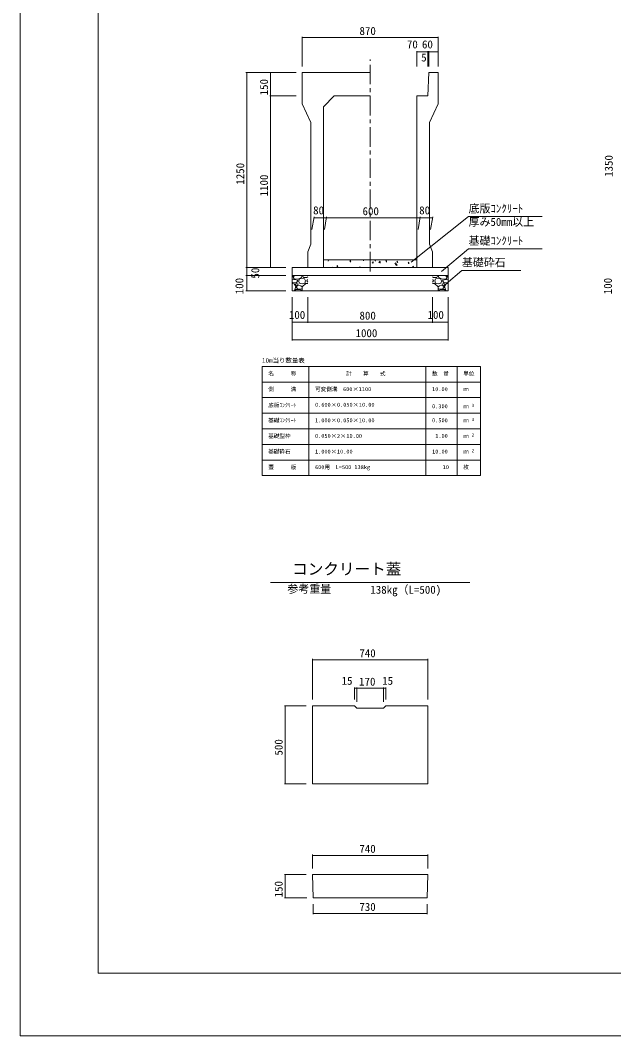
# Model space of a CAD drawing. Units: millimetres on the paper, scale 1:20. Extents: x 0 to 841, y 0 to 594.
# Drawn here: x 0 to 190.2, y 0 to 325.5 of the extents above; entities that cross this region are included whole.
import ezdxf
from ezdxf.enums import TextEntityAlignment as Align

# ---------------------------------------------------------------- set-up
doc = ezdxf.new("R2010")
doc.units = ezdxf.units.MM
doc.linetypes.add('USER1', pattern=[10, 6.25, -1.25, 1.25, -1.25])
for name, color, linetype, lineweight in [('D-STR-DIM（寸法）', 7, 'Continuous', 18), ('D-STR-HTXT（旗揚げ）', 4, 'Continuous', 18), ('D-STR-STRn（構造物）', 5, 'Continuous', 18), ('D-STR（構造物外形線）', 1, 'Continuous', 18), ('D-TTL(外枠）', 2, 'Continuous', 18), ('DEFPOINTS_2', 8, 'Continuous', 18)]:
    doc.layers.add(name, color=color, linetype=linetype, lineweight=lineweight)
doc.layers.add('D-STR-TXT（文字）', color=7, linetype='Continuous')
doc.styles.add('ＭＳ ゴシック', font='')
doc.styles.get('ＭＳ ゴシック').set_extended_font_data('MS Gothic')

msp = doc.modelspace()

# ---------------------------------------------------------------- linework, layer by layer
at = {"layer": 'D-STR-DIM（寸法）'}
for p, q in [((90.365, 310.698), (90.365, 320.187)), ((90.365, 319.937), (90.515, 319.962)), ((90.365, 319.937), (90.385, 319.937)), ((90.515, 319.912), (90.365, 319.937)), ((90.385, 319.937), (133.845, 319.937)), ((133.715, 319.962), (133.865, 319.937)), ((133.865, 319.937), (133.715, 319.912)), ((133.865, 319.937), (133.845, 319.937)), ((133.865, 310.698), (133.865, 320.187)), ((127.115, 310.661), (127.115, 315.604)), ((127.115, 315.354), (127.265, 315.379)), ((127.115, 315.354), (127.135, 315.354)), ((127.265, 315.329), (127.115, 315.354)), ((127.135, 315.354), (130.595, 315.354)), ((130.465, 315.379), (130.615, 315.354)), ((130.615, 315.354), (130.465, 315.329)), ((130.615, 315.354), (130.595, 315.354)), ((130.615, 310.661), (130.615, 315.604)), ((130.615, 310.661), (130.615, 315.604)), ((130.615, 315.354), (130.765, 315.379)), ((130.615, 315.354), (130.635, 315.354)), ((130.765, 315.329), (130.615, 315.354)), ((130.844, 315.354), (130.635, 315.354)), ((130.714, 315.379), (130.864, 315.354)), ((130.864, 315.354), (130.714, 315.329)), ((130.864, 315.354), (130.844, 315.354)), ((130.864, 310.663), (130.864, 315.604)), ((130.864, 310.663), (130.864, 315.604)), ((130.864, 315.354), (131.014, 315.379)), ((130.864, 315.354), (130.884, 315.354)), ((131.014, 315.329), (130.864, 315.354)), ((130.884, 315.354), (133.845, 315.354)), ((133.715, 315.379), (133.865, 315.354)), ((133.865, 315.354), (133.715, 315.329)), ((133.865, 315.354), (133.845, 315.354)), ((133.865, 310.698), (133.865, 315.604)), ((88.365, 308.698), (72.319, 308.698)), ((72.544, 308.548), (72.569, 308.698)), ((72.569, 308.698), (72.569, 308.678)), ((72.569, 308.698), (72.594, 308.548)), ((72.569, 308.678), (72.569, 246.218)), ((88.365, 308.698), (79.941, 308.698)), ((80.166, 308.548), (80.191, 308.698)), ((80.191, 308.698), (80.191, 308.678)), ((80.191, 308.698), (80.216, 308.548)), ((80.191, 308.678), (80.191, 301.218)), ((88.365, 301.198), (79.941, 301.198)), ((88.365, 301.198), (79.941, 301.198)), ((80.191, 301.198), (80.166, 301.348)), ((80.166, 301.048), (80.191, 301.198)), ((80.216, 301.348), (80.191, 301.198)), ((80.191, 301.198), (80.191, 301.218)), ((80.191, 301.198), (80.191, 301.178)), ((80.191, 301.198), (80.216, 301.048)), ((80.191, 301.178), (80.191, 246.218)), ((93.468, 258.451), (94.168, 262.418)), ((94.124, 262.168), (94.274, 262.193)), ((94.124, 262.168), (94.144, 262.168)), ((94.274, 262.143), (94.124, 262.168)), ((94.144, 262.168), (98.104, 262.168)), ((97.468, 258.451), (98.168, 262.418)), ((97.468, 258.451), (98.168, 262.418)), ((97.974, 262.193), (98.124, 262.168)), ((98.124, 262.168), (97.974, 262.143)), ((98.124, 262.168), (98.104, 262.168)), ((98.124, 262.168), (98.274, 262.193)), ((98.124, 262.168), (98.144, 262.168)), ((98.274, 262.143), (98.124, 262.168)), ((128.104, 262.168), (98.144, 262.168)), ((127.468, 258.451), (128.168, 262.418)), ((127.468, 258.451), (128.168, 262.418)), ((127.974, 262.193), (128.124, 262.168)), ((128.124, 262.168), (127.974, 262.143)), ((128.124, 262.168), (128.104, 262.168)), ((128.124, 262.168), (128.274, 262.193)), ((128.124, 262.168), (128.144, 262.168)), ((128.274, 262.143), (128.124, 262.168)), ((132.104, 262.168), (128.144, 262.168)), ((131.468, 258.451), (132.168, 262.418)), ((131.974, 262.193), (132.124, 262.168)), ((132.124, 262.168), (131.974, 262.143)), ((132.124, 262.168), (132.104, 262.168)), ((85.115, 246.198), (72.319, 246.198)), ((85.115, 246.198), (72.319, 246.198)), ((72.569, 246.198), (72.544, 246.348)), ((72.544, 246.048), (72.569, 246.198)), ((72.594, 246.348), (72.569, 246.198)), ((72.569, 246.198), (72.569, 246.218)), ((72.569, 246.198), (72.569, 246.178)), ((72.569, 246.198), (72.594, 246.048)), ((72.569, 246.178), (72.569, 243.718)), ((85.115, 246.198), (79.941, 246.198)), ((80.191, 246.198), (80.166, 246.348)), ((80.216, 246.348), (80.191, 246.198)), ((80.191, 246.198), (80.191, 246.218)), ((85.115, 243.698), (72.319, 243.698)), ((85.115, 243.698), (72.319, 243.698)), ((72.569, 243.698), (72.544, 243.848)), ((72.544, 243.548), (72.569, 243.698)), ((72.594, 243.848), (72.569, 243.698)), ((72.569, 243.698), (72.569, 243.718)), ((72.569, 243.698), (72.569, 243.678)), ((72.569, 243.698), (72.594, 243.548)), ((72.569, 243.678), (72.569, 238.718)), ((85.115, 238.698), (72.319, 238.698)), ((72.569, 238.698), (72.544, 238.848)), ((72.594, 238.848), (72.569, 238.698)), ((72.569, 238.698), (72.569, 238.718)), ((87.115, 236.698), (87.115, 222.825)), ((87.115, 236.698), (87.115, 228.448)), ((92.115, 236.698), (92.115, 228.448)), ((92.115, 236.698), (92.115, 228.448)), ((132.115, 236.698), (132.115, 228.448)), ((132.115, 236.698), (132.115, 228.448)), ((137.115, 236.698), (137.115, 228.448)), ((137.115, 236.698), (137.115, 222.825)), ((87.115, 228.698), (87.265, 228.723)), ((87.115, 228.698), (87.135, 228.698)), ((87.265, 228.673), (87.115, 228.698)), ((87.135, 228.698), (92.095, 228.698)), ((91.965, 228.723), (92.115, 228.698)), ((92.115, 228.698), (91.965, 228.673)), ((92.115, 228.698), (92.095, 228.698)), ((92.115, 228.698), (92.265, 228.723)), ((92.115, 228.698), (92.135, 228.698)), ((92.265, 228.673), (92.115, 228.698)), ((92.135, 228.698), (132.095, 228.698)), ((131.965, 228.723), (132.115, 228.698)), ((132.115, 228.698), (131.965, 228.673)), ((132.115, 228.698), (132.095, 228.698)), ((132.115, 228.698), (132.265, 228.723)), ((132.115, 228.698), (132.135, 228.698)), ((132.265, 228.673), (132.115, 228.698)), ((132.135, 228.698), (137.095, 228.698)), ((136.965, 228.723), (137.115, 228.698)), ((137.115, 228.698), (136.965, 228.673)), ((137.115, 228.698), (137.095, 228.698)), ((87.115, 223.075), (87.265, 223.1)), ((87.115, 223.075), (87.135, 223.075)), ((87.265, 223.05), (87.115, 223.075)), ((87.135, 223.075), (137.095, 223.075)), ((136.965, 223.1), (137.115, 223.075)), ((137.115, 223.075), (136.965, 223.05)), ((137.115, 223.075), (137.095, 223.075)), ((93.615, 107.717), (93.615, 120.738)), ((93.615, 120.488), (93.765, 120.513)), ((93.615, 120.488), (93.635, 120.488)), ((93.765, 120.463), (93.615, 120.488)), ((93.635, 120.488), (130.595, 120.488)), ((130.465, 120.513), (130.615, 120.488)), ((130.615, 120.488), (130.465, 120.463)), ((130.615, 120.488), (130.595, 120.488)), ((130.615, 107.717), (130.615, 120.738)), ((107.115, 107.717), (107.115, 111.627)), ((107.115, 111.377), (107.265, 111.402)), ((107.115, 111.377), (107.135, 111.377)), ((107.265, 111.352), (107.115, 111.377)), ((107.135, 111.377), (107.845, 111.377)), ((107.715, 111.402), (107.865, 111.377)), ((107.865, 111.377), (107.715, 111.352)), ((107.865, 111.377), (107.845, 111.377)), ((107.865, 106.967), (107.865, 111.627)), ((107.865, 106.967), (107.865, 111.627)), ((107.865, 111.377), (108.015, 111.402)), ((107.865, 111.377), (107.885, 111.377)), ((108.015, 111.352), (107.865, 111.377)), ((107.885, 111.377), (116.345, 111.377)), ((116.215, 111.402), (116.365, 111.377)), ((116.365, 111.377), (116.215, 111.352)), ((116.365, 111.377), (116.345, 111.377)), ((116.365, 106.967), (116.365, 111.627)), ((116.365, 106.967), (116.365, 111.627)), ((116.365, 111.377), (116.515, 111.402)), ((116.365, 111.377), (116.385, 111.377)), ((116.515, 111.352), (116.365, 111.377)), ((117.095, 111.377), (116.385, 111.377)), ((116.965, 111.402), (117.115, 111.377)), ((117.115, 111.377), (116.965, 111.352)), ((117.115, 111.377), (117.095, 111.377)), ((117.115, 107.717), (117.115, 111.627)), ((91.615, 105.717), (84.629, 105.717)), ((84.854, 105.567), (84.879, 105.717)), ((84.879, 105.717), (84.879, 105.697)), ((84.879, 105.717), (84.904, 105.567)), ((84.879, 105.697), (84.879, 80.737)), ((91.615, 80.717), (84.629, 80.717)), ((84.879, 80.717), (84.854, 80.867)), ((84.904, 80.867), (84.879, 80.717)), ((84.879, 80.717), (84.879, 80.737)), ((93.615, 53.634), (93.615, 58.047)), ((93.615, 57.797), (93.765, 57.822)), ((93.615, 57.797), (93.635, 57.797)), ((93.765, 57.772), (93.615, 57.797)), ((93.635, 57.797), (130.595, 57.797)), ((130.465, 57.822), (130.615, 57.797)), ((130.615, 57.797), (130.465, 57.772)), ((130.615, 57.797), (130.595, 57.797)), ((130.615, 53.634), (130.615, 58.047)), ((91.615, 51.634), (84.629, 51.634)), ((84.854, 51.484), (84.879, 51.634)), ((84.879, 51.634), (84.879, 51.614)), ((84.879, 51.634), (84.904, 51.484)), ((84.879, 51.614), (84.879, 44.154)), ((91.865, 44.134), (84.629, 44.134)), ((84.879, 44.134), (84.854, 44.284)), ((84.904, 44.284), (84.879, 44.134)), ((84.879, 44.134), (84.879, 44.154)), ((93.865, 42.134), (93.865, 38.925)), ((93.865, 39.175), (94.015, 39.2)), ((93.865, 39.175), (93.885, 39.175)), ((94.015, 39.15), (93.865, 39.175)), ((93.885, 39.175), (130.345, 39.175)), ((130.215, 39.2), (130.365, 39.175)), ((130.365, 39.175), (130.215, 39.15)), ((130.365, 39.175), (130.345, 39.175)), ((130.365, 42.134), (130.365, 38.925))]:
    msp.add_line(p, q, dxfattribs=at)
at = {"layer": 'D-STR-HTXT（旗揚げ）'}
for p, q in [((125.309, 247.963), (143.659, 262.558)), ((167.257, 262.558), (143.659, 262.558)), ((135.021, 244.967), (143.667, 252.231)), ((167.265, 252.231), (143.667, 252.231)), ((136.433, 241.038), (141.516, 245.3)), ((160.38, 245.3), (141.516, 245.3)), ((77.488, 214.51), (147.488, 214.51)), ((77.488, 179.51), (77.488, 214.51)), ((92.488, 179.51), (92.488, 214.51)), ((129.988, 179.51), (129.988, 214.51)), ((139.988, 198.51), (139.988, 214.51)), ((139.988, 179.51), (139.988, 214.51)), ((147.488, 179.51), (147.488, 214.51)), ((77.488, 209.51), (147.488, 209.51)), ((77.488, 204.51), (147.488, 204.51)), ((77.488, 199.51), (147.488, 199.51)), ((77.488, 194.51), (147.488, 194.51)), ((77.488, 189.51), (147.488, 189.51)), ((77.488, 184.51), (147.488, 184.51)), ((77.488, 179.51), (147.488, 179.51)), ((80.224, 145.217), (144.007, 145.217))]:
    msp.add_line(p, q, dxfattribs=at)
at = {"layer": 'D-STR-STRn（構造物）', "color": 7, "linetype": 'USER1'}
msp.add_line((112.115, 244.948), (112.115, 312.853), dxfattribs=at)
at = {"layer": 'D-STR-STRn（構造物）', "color": 7}
for p, q in [((97.115, 248.698), (127.115, 248.698)), ((98.487, 248.698), (98.682, 248.567)), ((98.641, 248.29), (98.743, 248.592)), ((105.619, 248.334), (105.969, 248.468)), ((105.619, 248.334), (105.867, 248.166)), ((105.827, 247.889), (105.928, 248.192)), ((109.61, 248.683), (109.625, 248.698)), ((109.61, 248.683), (110.055, 248.614)), ((110.012, 248.392), (109.976, 248.698)), ((110.188, 248.607), (110.171, 248.698)), ((112.804, 247.934), (113.154, 248.068)), ((112.804, 247.934), (113.053, 247.766)), ((113.013, 247.489), (113.114, 247.791)), ((113.515, 248.597), (113.6, 248.698)), ((113.515, 248.597), (113.814, 248.571)), ((113.774, 248.293), (113.716, 248.607)), ((114.946, 247.856), (115.336, 248.261)), ((114.946, 247.856), (115.391, 247.787)), ((115.348, 247.564), (115.292, 248.039)), ((117.101, 248.283), (117.342, 248.571)), ((117.101, 248.284), (117.4, 248.257)), ((117.361, 247.979), (117.303, 248.293)), ((119.99, 247.533), (120.34, 247.668)), ((119.99, 247.533), (120.239, 247.365)), ((120.198, 247.089), (120.3, 247.391)), ((120.283, 247.028), (120.672, 247.434)), ((120.688, 247.97), (120.929, 248.257)), ((120.688, 247.97), (120.987, 247.944)), ((120.947, 247.666), (120.889, 247.979)), ((124.274, 247.656), (124.515, 247.943)), ((124.274, 247.656), (124.573, 247.63)), ((124.533, 247.352), (124.475, 247.665)), ((99.953, 246.198), (100.105, 246.379)), ((101.417, 246.721), (101.768, 246.856)), ((101.418, 246.721), (101.666, 246.554)), ((101.626, 246.277), (101.727, 246.579)), ((108.603, 246.321), (108.953, 246.455)), ((108.603, 246.321), (108.785, 246.198)), ((120.283, 247.028), (120.727, 246.959)), ((120.684, 246.737), (120.629, 247.212)), ((125.619, 246.2), (126.008, 246.606)), ((125.619, 246.201), (125.634, 246.198)), ((125.987, 246.198), (125.965, 246.384))]:
    msp.add_line(p, q, dxfattribs=at)
at = {"layer": 'D-STR-STRn（構造物）'}
for p, q in [((87.115, 246.198), (137.115, 246.198)), ((87.115, 246.198), (87.115, 238.698)), ((137.115, 246.198), (137.115, 238.698)), ((87.115, 243.698), (137.115, 243.698)), ((87.115, 243.263), (87.678, 243.698)), ((87.878, 242.39), (87.115, 242.31)), ((87.323, 241.312), (87.115, 241.538)), ((87.726, 240.991), (87.115, 241.042)), ((88.471, 241.399), (87.321, 241.299)), ((87.424, 243.146), (87.921, 243.698)), ((87.784, 242.543), (87.434, 243.143)), ((88.285, 240.099), (87.735, 240.999)), ((89.021, 242.456), (87.771, 242.556)), ((88.872, 242.149), (87.872, 242.399)), ((88.222, 240.946), (88.422, 240.446)), ((88.573, 241.094), (88.223, 240.944)), ((88.422, 240.447), (89.172, 240.897)), ((88.924, 241.896), (88.474, 241.396)), ((89.176, 240.897), (88.576, 241.097)), ((88.925, 241.893), (88.875, 242.143)), ((90.077, 242.992), (89.027, 242.442)), ((89.17, 241.897), (89.47, 241.197)), ((89.223, 241.896), (89.523, 242.596)), ((89.47, 241.192), (90.32, 240.942)), ((89.525, 242.596), (90.325, 242.846)), ((90.276, 243.696), (90.076, 242.996)), ((90.322, 242.846), (91.122, 242.546)), ((90.327, 240.943), (91.177, 241.193)), ((91.525, 241.096), (90.375, 240.046)), ((90.446, 243.698), (90.716, 243.058)), ((90.721, 243.043), (91.771, 242.993)), ((91.125, 242.544), (91.425, 241.894)), ((91.173, 241.198), (91.423, 241.898)), ((92.115, 241.042), (91.526, 241.091)), ((91.773, 241.897), (91.923, 242.297)), ((92.115, 241.538), (91.773, 241.912)), ((91.774, 243), (92.115, 243.263)), ((92.115, 242.31), (91.928, 242.29)), ((132.456, 243), (132.115, 243.263)), ((132.115, 242.31), (132.302, 242.29)), ((132.115, 241.538), (132.458, 241.912)), ((132.115, 241.042), (132.705, 241.091)), ((132.458, 241.897), (132.308, 242.297)), ((133.51, 243.043), (132.46, 242.993)), ((132.706, 241.096), (133.856, 240.046)), ((133.106, 242.544), (132.806, 241.894)), ((133.058, 241.198), (132.808, 241.898)), ((133.904, 240.943), (133.054, 241.193)), ((133.908, 242.846), (133.108, 242.546)), ((133.785, 243.698), (133.515, 243.058)), ((134.706, 242.596), (133.906, 242.846)), ((134.761, 241.192), (133.911, 240.942)), ((133.955, 243.696), (134.155, 242.996)), ((134.154, 242.992), (135.204, 242.442)), ((135.008, 241.896), (134.708, 242.596)), ((135.061, 241.897), (134.761, 241.197)), ((135.055, 240.897), (135.655, 241.097)), ((135.808, 240.447), (135.058, 240.897)), ((135.21, 242.456), (136.46, 242.556)), ((135.306, 241.893), (135.356, 242.143)), ((135.307, 241.896), (135.757, 241.396)), ((135.359, 242.149), (136.359, 242.399)), ((135.657, 241.094), (136.007, 240.944)), ((135.76, 241.399), (136.91, 241.299)), ((136.009, 240.946), (135.809, 240.446)), ((135.946, 240.099), (136.496, 240.999)), ((136.807, 243.146), (136.31, 243.698)), ((136.352, 242.39), (137.115, 242.31)), ((136.447, 242.543), (136.797, 243.143)), ((136.505, 240.991), (137.115, 241.042)), ((137.115, 243.263), (136.552, 243.698)), ((136.908, 241.312), (137.115, 241.538)), ((87.115, 238.698), (120.615, 238.698)), ((87.115, 238.698), (137.115, 238.698)), ((87.678, 238.698), (87.874, 238.85)), ((87.875, 238.844), (88.275, 240.094)), ((87.921, 238.698), (88.324, 239.146)), ((88.324, 239.146), (89.624, 239.146)), ((88.422, 239.998), (88.822, 239.398)), ((88.924, 240.496), (88.424, 239.996)), ((88.826, 239.394), (90.076, 239.244)), ((89.93, 240.349), (88.93, 240.499)), ((89.623, 239.157), (90.273, 238.707)), ((90.335, 239.986), (89.935, 240.336)), ((90.076, 239.247), (90.326, 239.697)), ((90.316, 239.008), (90.446, 238.698)), ((90.372, 240.048), (90.322, 238.998)), ((90.324, 239.696), (90.324, 239.996)), ((133.915, 239.008), (133.785, 238.698)), ((133.859, 240.048), (133.909, 238.998)), ((133.896, 239.986), (134.296, 240.336)), ((134.155, 239.247), (133.905, 239.697)), ((133.907, 239.696), (133.907, 239.996)), ((134.608, 239.157), (133.958, 238.707)), ((135.405, 239.394), (134.155, 239.244)), ((134.301, 240.349), (135.301, 240.499)), ((135.907, 239.146), (134.607, 239.146)), ((135.307, 240.496), (135.807, 239.996)), ((135.808, 239.998), (135.408, 239.398)), ((136.31, 238.698), (135.907, 239.146)), ((136.356, 238.844), (135.956, 240.094)), ((136.552, 238.698), (136.356, 238.85))]:
    msp.add_line(p, q, dxfattribs=at)
at = {"layer": 'D-STR（構造物外形線）'}
for p, q in [((90.365, 308.698), (112.115, 308.698)), ((90.365, 308.698), (90.365, 298.698)), ((130.865, 308.698), (130.615, 301.198)), ((130.865, 308.698), (133.865, 308.698)), ((133.865, 308.698), (133.865, 298.698)), ((100.615, 301.198), (97.115, 297.698)), ((100.615, 301.198), (112.115, 301.198)), ((127.115, 301.198), (127.115, 246.198)), ((127.115, 301.198), (130.615, 301.198)), ((90.365, 298.698), (93.115, 292.698)), ((97.115, 297.698), (97.115, 246.198)), ((133.865, 298.698), (131.115, 292.698)), ((93.115, 253.698), (93.115, 292.698)), ((131.115, 253.698), (131.115, 292.698)), ((92.115, 251.198), (93.115, 253.698)), ((92.115, 246.198), (92.115, 251.198)), ((132.115, 251.198), (131.115, 253.698)), ((132.115, 246.198), (132.115, 251.198)), ((97.115, 246.198), (92.115, 246.198)), ((127.115, 246.198), (132.115, 246.198)), ((93.615, 80.717), (93.615, 105.717)), ((93.615, 105.717), (107.115, 105.717)), ((107.115, 105.717), (107.865, 104.967)), ((107.865, 104.967), (116.365, 104.967)), ((116.365, 104.967), (117.115, 105.717)), ((117.115, 105.717), (130.615, 105.717)), ((130.615, 80.717), (130.615, 105.717)), ((93.615, 80.717), (130.615, 80.717)), ((93.615, 51.634), (130.615, 51.634)), ((93.615, 51.634), (93.865, 44.134)), ((130.365, 44.134), (130.615, 51.634)), ((93.865, 44.134), (130.365, 44.134))]:
    msp.add_line(p, q, dxfattribs=at)
at = {"layer": 'D-TTL(外枠）'}
for p, q in [((25, 20), (25, 574)), ((820, 20), (25, 20))]:
    msp.add_line(p, q, dxfattribs=at)
at = {"layer": 'DEFPOINTS_2'}
for q in [(0, 594), (840, 0)]:
    msp.add_line((0, 0), q, dxfattribs=at)

# ---------------------------------------------------------------- texts
at = {"layer": 'D-STR-DIM（寸法）', "style": 'ＭＳ ゴシック'}
for s, p in [('870', (108.695, 319.987)), ('70', (123.889, 315.679)), ('60', (128.721, 315.679)), ('5', (128.473, 311.483)), ('80', (93.841, 262.493)), ('600', (109.677, 262.218)), ('80', (127.841, 262.493)), ('100', (86.071, 228.977)), ('800', (108.695, 228.748)), ('100', (130.498, 228.977)), ('1000', (107.434, 223.125)), ('740', (108.651, 120.538)), ('15', (102.97, 111.702)), ('170', (108.571, 111.427)), ('15', (115.969, 111.702)), ('740', (108.651, 57.847)), ('730', (108.651, 39.225))]:
    msp.add_text(s, height=2.566, dxfattribs=at).set_placement(p, align=Align.BOTTOM_LEFT)
for s, p in [('150', (80.141, 301.404)), ('1350', (190.621, 275.267)), ('1250', (72.519, 272.767)), ('1100', (80.141, 269.017)), ('50', (77.337, 242.665)), ('100', (72.244, 237.654)), ('100', (190.346, 237.654)), ('500', (84.829, 89.797)), ('150', (84.829, 44.339))]:
    msp.add_text(s, height=2.566, rotation=90, dxfattribs=at).set_placement(p, align=Align.BOTTOM_LEFT)
at = {"layer": 'D-STR-TXT（文字）', "style": 'ＭＳ ゴシック'}
for s, height, p in [('底版ｺﾝｸﾘｰﾄ', 2.566, (143.659, 263.058)), ('厚み50mm以上', 2.566, (143.659, 258.787)), ('基礎ｺﾝｸﾘｰﾄ', 2.566, (143.667, 252.731)), ('基礎砕石', 2.566, (141.516, 245.8)), ('10m当り数量表', 1.466, (77.433, 215.273)), ('名\u3000\u3000\u3000称', 1.283, (79.449, 211.212)), ('計\u3000\u3000算\u3000\u3000式', 1.283, (104.453, 211.212)), ('数\u3000量', 1.283, (131.949, 211.212)), ('単位', 1.283, (141.949, 211.212)), ('側\u3000\u3000\u3000溝', 1.283, (79.449, 206.212)), ('可変側溝\u3000600×1100', 1.283, (94.449, 206.212)), ('10.00', 1.283, (131.963, 206.212)), ('ｍ', 1.283, (141.949, 206.212)), ('底版ｺﾝｸﾘｰﾄ', 1.283, (79.449, 201.079)), ('0.600×0.050×10.00', 1.283, (94.449, 201.212)), ('0.300', 1.283, (131.963, 200.712)), ('ｍ', 1.283, (141.949, 200.712)), ('3', 1.026, (144.65, 201.214)), ('基礎ｺﾝｸﾘｰﾄ', 1.283, (79.449, 196.212)), ('1.000×0.050×10.00', 1.283, (94.449, 196.212)), ('0.500', 1.283, (131.963, 196.212)), ('ｍ', 1.283, (141.949, 196.212)), ('3', 1.026, (144.65, 196.714)), ('基礎型枠', 1.283, (79.449, 191.212)), ('0.050×2×10.00', 1.283, (94.449, 191.212)), (' 1.00', 1.283, (131.963, 191.212)), ('ｍ', 1.283, (141.949, 191.212)), ('2', 1.026, (144.65, 191.714)), ('基礎砕石', 1.283, (79.449, 186.212)), ('1.000×10.00', 1.283, (94.449, 186.212)), ('10.00', 1.283, (131.963, 186.212)), ('ｍ', 1.283, (141.949, 186.212)), ('2', 1.026, (144.65, 186.714)), ('蓋\u3000\u3000\u3000版', 1.283, (79.449, 181.212)), ('600用\u3000L=500 138kg', 1.283, (94.449, 181.212)), ('10', 1.283, (135.374, 181.212)), ('枚', 1.283, (141.949, 181.212)), ('コンクリート蓋', 3.666, (87.103, 146.666)), ('参考重量', 2.566, (85.603, 141.151)), ('138kg（L=500)', 2.566, (112.174, 140.887))]:
    msp.add_text(s, height=height, dxfattribs=at).set_placement(p, align=Align.BOTTOM_LEFT)

doc.saveas('drawing.dxf')
